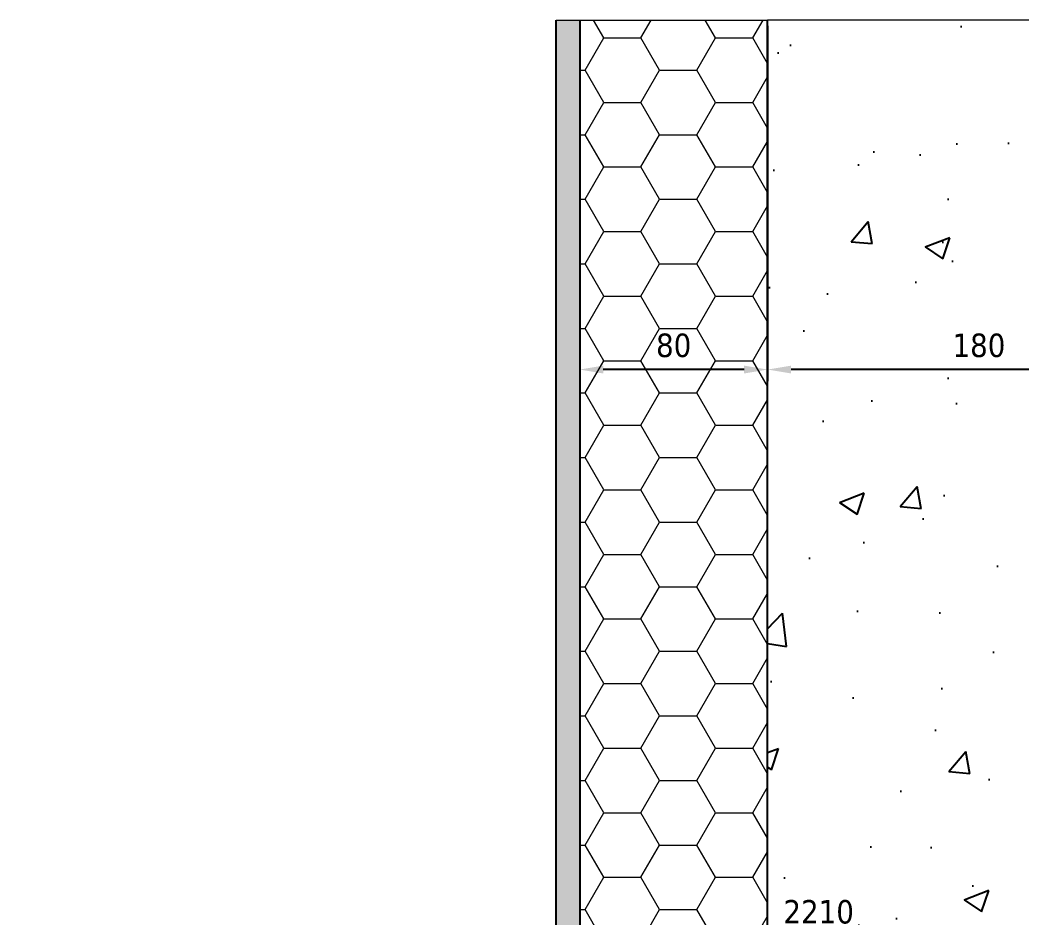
# Model space of a CAD drawing. Header units: millimetres. Extents: x -20000 to 230000, y -17405 to 25402.
# Drawn here: x 114519.1 to 114945.8, y -3788 to -3405.7 of the extents above; entities that cross this region are included whole.
import ezdxf

# ---------------------------------------------------------------- set-up
doc = ezdxf.new("R2010")
doc.units = ezdxf.units.MM
doc.header["$PDMODE"] = 35
doc.header["$PDSIZE"] = 0.5
doc.layers.get('0').update_dxf_attribs({"lineweight": 13})
doc.layers.get('Defpoints').update_dxf_attribs({"true_color": 0xc2a584})
doc.layers.add('0 - Invisible', color=43, linetype='Continuous', lineweight=0, plot=False)
for name, color, linetype, lineweight in [('1 - BETON', 251, 'Continuous', 25), ('1 - Cotation', 32, 'Continuous', 13), ('1 - Isolant', 132, 'Continuous', 13)]:
    doc.layers.add(name, color=color, linetype=linetype, lineweight=lineweight)
doc.styles.add('Texte Poralu', font='tahomabd.ttf')
doc.dimstyles.new('30 - 1000', dxfattribs={"dimtxt": 10, "dimasz": 10, "dimexe": 5, "dimexo": 2.5, "dimgap": 5, "dimtad": 1, "dimdec": 1, "dimtxsty": 'Texte Poralu', "dimcen": 5, "dimazin": 0, "dimtfac": 1, "dimtdec": 1, "dimtmove": 0, "dimatfit": 3, "dimfxl": 1, "dimarcsym": 0})

# ---------------------------------------------------------------- blocks, each defined once
blk = doc.blocks.new('*U762')
at = {"layer": '1 - Isolant'}
h = blk.add_hatch(dxfattribs=at)
h.set_pattern_fill('HONEY', color=256, scale=5, style=0)
h.set_pattern_definition([(0, (-80.00000000000003, 230.0000000003561), (23.8125, 13.748153225), [15.875, -31.75]), (120, (-80.00000000000003, 230.0000000003561), (-23.81249994797095, 13.74815331511695), [15.87499999999995, -31.74999999999989]), (59.99999999999999, (-80.00000000000003, 230.0000000003561), (5.202904551637744e-08, 27.49630654011694), [-31.75, 15.875])])
h.paths.add_polyline_path([(-80, 390.000000000357), (2.387982389955822e-14, 390.000000000357), (1.77635683940025e-15, -9.094947017729282e-13), (-80.00000000000003, -9.094947017729282e-13)])
at = {"layer": '0 - Invisible'}
blk.add_lwpolyline([(-80, 390.000000000357), (2.387982389955822e-14, 390.000000000357)], dxfattribs=at)
at = {"layer": '1 - Isolant'}
blk.add_lwpolyline([(2.387982389955822e-14, 390.000000000357), (0, 0), (0, 0), (1.77635683940025e-15, -9.094947017729282e-13), (-80.00000000000003, -9.094947017729282e-13), (-80, 390.000000000357)], dxfattribs=at)
blk = doc.blocks.new('*U925')
at = {"layer": '1 - BETON'}
h = blk.add_hatch(dxfattribs=at)
h.set_pattern_fill('CONCRETE', color=256, scale=15, style=0, pattern_type=2)
h.set_pattern_definition([(49.99999999999999, (119.9999999999999, -9.999999999643038), (107.589027390113, -9.412820247389266), [11.25, -123.75]), (355, (119.9999999999999, -9.999999999643038), (-20.81270004195, 112.8288200550018), [9, -99]), (100.4514, (128.965752, -10.78440099964304), (86.77640725710323, 103.415931309143), [9.5610285, -105.1713168]), (46.18420000000002, (119.9999999999999, 20.00000000035696), (160.0861572938467, -24.82785214935271), [16.87499999999984, -185.6249999999987]), (96.6356, (133.34051175, 17.93100395035695), (140.1994058323055, 146.1176806350663), [14.3415432, -157.75695]), (351.1842, (119.9999999999999, 20.00000000035696), (140.1992917700441, 146.1177901387987), [13.5, -148.5]), (21, (134.9999999999999, 12.50000000035696), (89.53605781776925, -60.39283359980082), [11.25, -123.75]), (326.0000000000001, (134.9999999999999, 12.50000000035696), (36.49729978823726, 108.772506757028), [9, -99]), (71.4514, (142.46133495, 7.467259100356969), (126.0333942872235, 48.37957450649286), [9.5610285, -105.1713168]), (37.50000000000001, (119.9999999999999, -9.999999999643038), (1.8239782975936, 49.93407807469672), [0, -97.8, 0, -100.5, 0, -99.375]), (7.499999999999999, (119.9999999999999, -9.999999999643038), (39.46043061632229, 59.16175678235403), [0, -57.3, 0, -95.55, 0, -37.875]), (327.5, (86.54999999999995, -9.999999999643038), (80.07336542586135, -3.383230760156963), [0, -37.5, 0, -117, 0, -155.25]), (317.5, (71.54999999999997, -9.999999999643038), (87.47792540135794, 15.01574734984766), [0, -48.75, 0, -77.69999999999999, 0, -110.25])])
h.paths.add_polyline_path([(400, 290.000000000357), (300, 390.000000000357), (-180, 390.000000000357), (-180, 0), (0, 0), (0, 290.000000000357)])
at = {"layer": '0 - Invisible'}
blk.add_lwpolyline([(400, 290.000000000357), (300, 390.000000000357), (-180, 390.000000000357)], dxfattribs=at)
at = {"layer": '1 - BETON'}
blk.add_lwpolyline([(400, 290.000000000357), (0, 290.000000000357), (0, 0), (-180, 0), (-180, 390.000000000357)], dxfattribs=at)
blk = doc.blocks.new('*D934')
at = {"layer": '1 - Cotation', "color": 0, "lineweight": -2, "transparency": 16777216}
for p, q in [((114837.5000000001, -3408.168358776828), (114837.5000000001, -3559.494146561046)), ((115017.5, -3508.168358777201), (115017.5, -3559.494146561046)), ((115007.5, -3554.494146561046), (114847.5000000001, -3554.494146561046))]:
    blk.add_line(p, q, dxfattribs=at)
at = {"layer": '1 - Cotation', "color": 0, "transparency": 16777216}
for points in [[(114847.5000000001, -3552.82747989438), (114847.5000000001, -3556.160813227713), (114837.5000000001, -3554.494146561046)], [(115007.5, -3552.82747989438), (115007.5, -3556.160813227713), (115017.5, -3554.494146561046)]]:
    blk.add_solid(points, dxfattribs=at)
at = {"layer": 'Defpoints', "color": 0, "transparency": 16777216}
for p in [(114837.5000000001, -3405.668358776828), (115017.5, -3505.668358777201), (114837.5000000001, -3554.494146561046)]:
    blk.add_point(p, dxfattribs=at)
at = {"layer": '1 - Cotation', "color": 0, "transparency": 16777216, "insert": (114927.5, -3544.265805392477), "char_height": 10, "attachment_point": 5, "style": 'Texte Poralu'}
blk.add_mtext('180', dxfattribs=at)
blk = doc.blocks.new('*D936')
at = {"layer": '1 - Cotation', "color": 0, "lineweight": -2, "transparency": 16777216}
for p, q in [((114757.5000000001, -3408.168358776828), (114757.5000000001, -3559.494146560677)), ((114837.5000000001, -3408.168358776828), (114837.5000000001, -3559.494146560677)), ((114827.5000000001, -3554.494146560677), (114767.5000000001, -3554.494146560677))]:
    blk.add_line(p, q, dxfattribs=at)
at = {"layer": '1 - Cotation', "color": 0, "transparency": 16777216}
for points in [[(114767.5000000001, -3552.827479894011), (114767.5000000001, -3556.160813227344), (114757.5000000001, -3554.494146560677)], [(114827.5000000001, -3552.827479894011), (114827.5000000001, -3556.160813227344), (114837.5000000001, -3554.494146560677)]]:
    blk.add_solid(points, dxfattribs=at)
at = {"layer": 'Defpoints', "color": 0, "transparency": 16777216}
for p in [(114757.5000000001, -3405.668358776828), (114837.5000000001, -3405.668358776828), (114757.5000000001, -3554.494146560677)]:
    blk.add_point(p, dxfattribs=at)
at = {"layer": '1 - Cotation', "color": 0, "transparency": 16777216, "insert": (114797.5000000001, -3544.265805392108), "char_height": 10, "attachment_point": 5, "style": 'Texte Poralu'}
blk.add_mtext('80', dxfattribs=at)
blk = doc.blocks.new('*U494')
at = {"layer": '1 - BETON'}
h = blk.add_hatch(dxfattribs=at)
h.set_pattern_fill('AR-SAND', color=256, scale=0.1)
h.set_pattern_definition([(37.50000000000001, (-190.0000000003574, -60.00000000000011), (-0.1600031295984046, 4.894132373293424), [0, -3.860800000000001, 0, -4.318000000000001, 0, -4.1275]), (7.499999999999999, (-190.0000000003574, -60.00000000000011), (4.495232831380027, 7.168251005683543), [0, -2.0828, 0, -3.4798, 0, -1.3335]), (327.5, (-193.1242000003574, -60.00000000000011), (7.90992370241458, 0.01437184678545762), [0, -1.27, 0, -4.572, 0, -5.969]), (317.5, (-193.1242000003574, -60.00000000000011), (7.635564524722972, 2.229293232572163), [0, -0.635, 0, -2.9972, 0, -3.429])])
h.paths.add_polyline_path([(-390.0000000003578, 10), (-390.0000000003578, 0), (0, 0), (3.943512183468556e-13, -260.0000000000001), (10.00000000000039, -260.0000000000001), (10, 10)])
at = {"layer": '0 - Invisible'}
blk.add_lwpolyline([(-390.0000000003578, 10), (-390.0000000003578, 0)], dxfattribs=at)
at = {"layer": '1 - BETON'}
blk.add_lwpolyline([(-390.0000000003578, 0), (0, 0), (3.943512183468556e-13, -260.0000000000001), (10.00000000000039, -260.0000000000001), (10, 10), (-390.0000000003578, 10)], dxfattribs=at)
blk = doc.blocks.new('*D930')
at = {"layer": 'Defpoints', "color": 0, "lineweight": -2, "transparency": 16777216}
blk.add_line((114840.0000000001, -3795.668358777185), (114875.9922766959, -3795.668358777185), dxfattribs=at)
at = {"layer": 'Defpoints', "color": 0, "transparency": 16777216}
for p in [(114837.5000000001, -3795.668358777185), (114837.5000000002, -3795.668358777185), (110000, -6005.668358777197)]:
    blk.add_point(p, dxfattribs=at)
at = {"layer": 'Defpoints', "color": 0, "transparency": 16777216, "insert": (114859.2461383481, -3785.463523317145), "char_height": 10, "attachment_point": 5, "style": 'Texte Poralu'}
blk.add_mtext('2210', dxfattribs=at)
blk = doc.blocks.new('*D931')
at = {"layer": 'Defpoints', "color": 0, "lineweight": -2, "transparency": 16777216}
blk.add_line((115020.0000000001, -3615.668358777184), (115055.9922766959, -3615.668358777184), dxfattribs=at)
at = {"layer": 'Defpoints', "color": 0, "transparency": 16777216}
for p in [(115017.5000000001, -3615.668358777184), (115017.5000000002, -3615.668358777184), (110000, -6005.668358777197)]:
    blk.add_point(p, dxfattribs=at)
at = {"layer": 'Defpoints', "color": 0, "transparency": 16777216, "insert": (115039.2461383481, -3605.460165358783), "char_height": 10, "attachment_point": 5, "style": 'Texte Poralu'}
blk.add_mtext('2390', dxfattribs=at)
blk = doc.blocks.new('*D932')
at = {"layer": 'Defpoints', "color": 0, "lineweight": -2, "transparency": 16777216}
blk.add_line((115420.0000000001, -3505.6683587772), (115455.9922766959, -3505.6683587772), dxfattribs=at)
at = {"layer": 'Defpoints', "color": 0, "transparency": 16777216}
for p in [(115417.5000000001, -3505.6683587772), (115417.5000000001, -3505.6683587772), (110000, -6005.668358777197)]:
    blk.add_point(p, dxfattribs=at)
at = {"layer": 'Defpoints', "color": 0, "transparency": 16777216, "insert": (115439.246138348, -3495.463523317159), "char_height": 10, "attachment_point": 5, "style": 'Texte Poralu'}
blk.add_mtext('2500', dxfattribs=at)

msp = doc.modelspace()

# ---------------------------------------------------------------- block references
at = {"xscale": -1, "rotation": 90.0000000000005}
msp.add_blockref('*U494', (114757.5000000001, -3795.668358777185), dxfattribs=at)
for name, p in [('*U762', (114837.5000000001, -3795.668358777184)), ('*U925', (115017.5000000001, -3795.668358777184))]:
    msp.add_blockref(name, p)

# ---------------------------------------------------------------- dimensions: what is measured, and where the dimension line sits
at = {"layer": '1 - Cotation'}
for base, p1, p2, picture, middle in [((114757.5000000001, -3554.494146560677), (114837.5000000001, -3405.668358776828), (114757.5000000001, -3405.668358776828), '*D936', (114797.5000000001, -3544.265805392108)), ((114837.5000000001, -3554.494146561046), (115017.5, -3505.668358777201), (114837.5000000001, -3405.668358776828), '*D934', (114927.5, -3544.265805392477))]:
    dim = msp.add_linear_dim(base=base, p1=p1, p2=p2, dimstyle='30 - 1000', dxfattribs=at)
    dim.commit()
    dim.dimension.update_dxf_attribs({"geometry": picture, "text_midpoint": middle})
at = {"layer": 'Defpoints'}
for feature_location, offset, picture, middle in [((115417.5000000001, -3505.6683587772), (0, 0), '*D932', (115439.246138348, -3495.463523317159)), ((115017.5000000001, -3615.668358777184), (1.0186340659856796e-10, 0), '*D931', (115039.2461383481, -3605.460165358783)), ((114837.5000000001, -3795.668358777185), (1.0186340659856796e-10, 0), '*D930', (114859.2461383481, -3785.463523317145))]:
    dim = msp.add_ordinate_dim(feature_location=feature_location, offset=offset, dtype=0, origin=(110000, -6005.668358777197), dimstyle='30 - 1000', dxfattribs=at)
    dim.commit()
    dim.dimension.update_dxf_attribs({"geometry": picture, "text_midpoint": middle})

doc.saveas('drawing.dxf')
